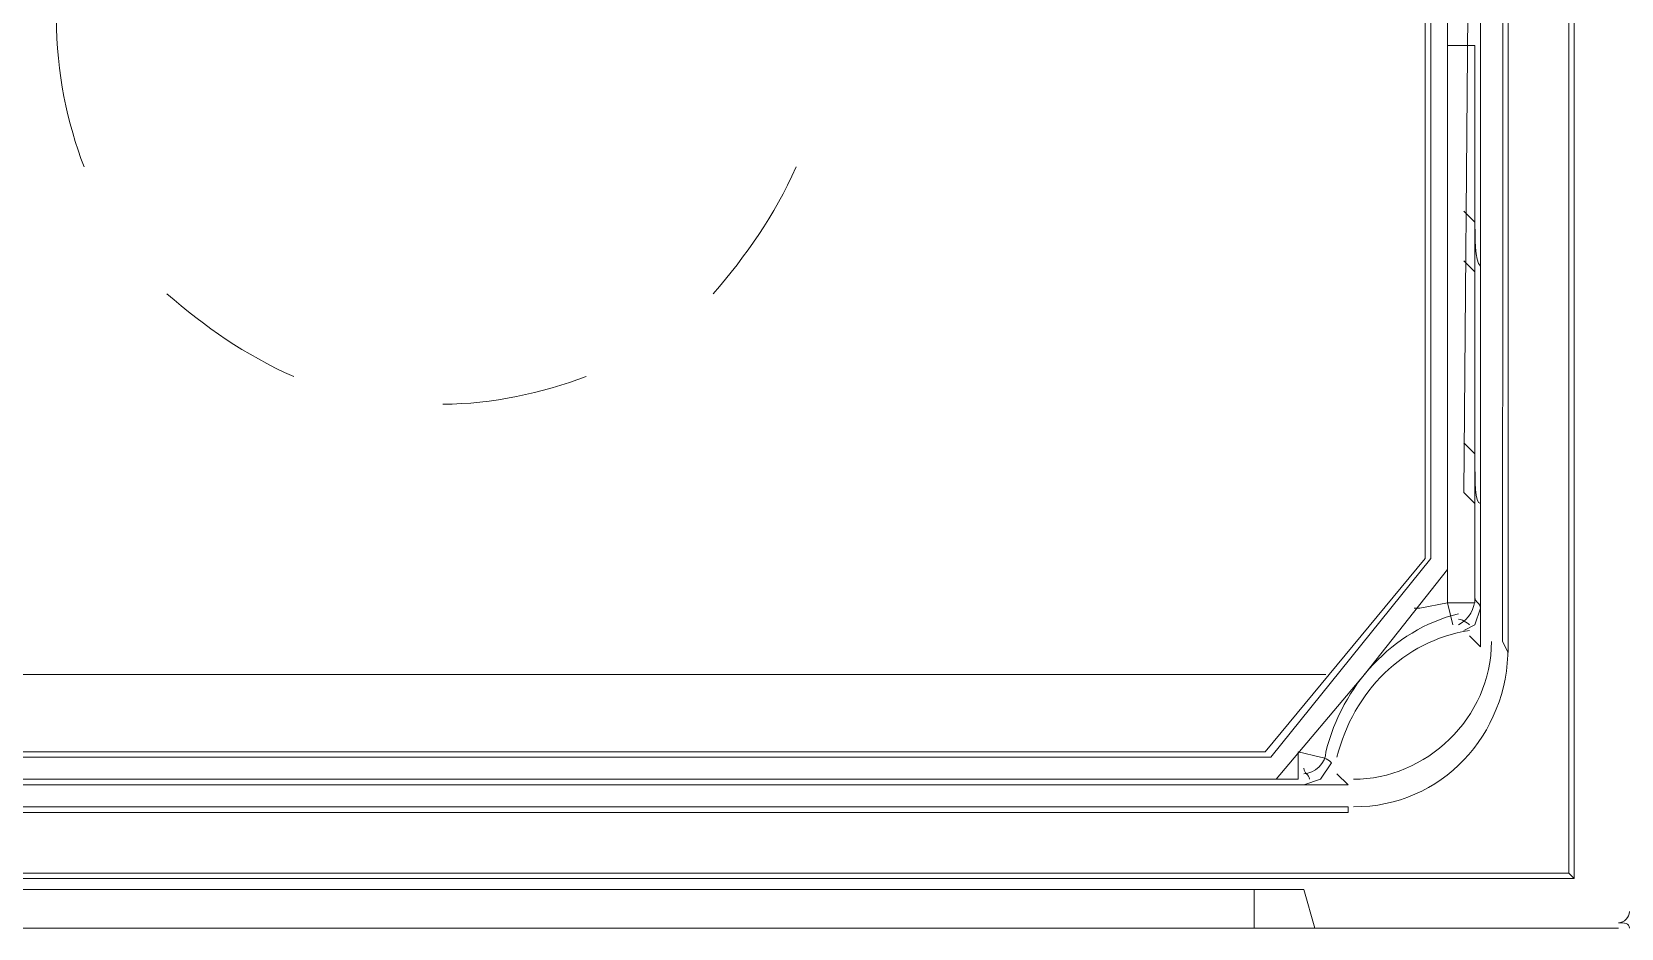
# Model space of a CAD drawing. Header units: metres. Extents: x 2999 to 3164, y 1641 to 1678.
# Drawn here: x 3006.2751 to 3006.722, y 1655.2108 to 1655.463 of the extents above; entities that cross this region are included whole.
import ezdxf

# ---------------------------------------------------------------- set-up
doc = ezdxf.new("R2010")
doc.units = ezdxf.units.M

msp = doc.modelspace()

# ---------------------------------------------------------------- linework, layer by layer
at = {"color": 7, "linetype": 'Continuous', "lineweight": 20, "true_color": 0x000007}
for points in [[(3006.70721, 1657.65206), (3006.70721, 1655.22637), (3006.70721, 1655.22637)], [(3006.70877, 1657.6443), (3006.70877, 1655.22482), (3006.70877, 1655.22482)], [(3006.69014, 1655.28845), (3006.68859, 1655.29155), (3006.69014, 1657.53567), (3006.68859, 1657.53877)], [(3006.69014, 1655.28845), (3006.69014, 1657.53567), (3006.68238, 1657.52946), (3006.68238, 1655.29)], [(3006.67307, 1655.31173), (3006.67307, 1655.74162), (3006.67307, 1655.74162)], [(3006.68083, 1655.33035), (3006.67773, 1655.33345), (3006.68083, 1655.70437)], [(3006.66686, 1655.31483), (3006.66686, 1655.58642), (3006.66686, 1655.58642)], [(3006.66842, 1655.31483), (3006.66842, 1655.58797), (3006.66842, 1655.58797)], [(3006.67307, 1655.45916), (3006.68083, 1655.45916), (3006.68083, 1655.45916)], [(3006.68083, 1655.4095), (3006.68083, 1655.45916), (3006.68083, 1655.45916)], [(3006.68083, 1655.45916), (3006.68083, 1655.30241), (3006.68083, 1655.30241)], [(3006.68083, 1655.4095), (3006.67773, 1655.4126), (3006.67773, 1655.4126)], [(3006.68083, 1655.39553), (3006.67773, 1655.39864), (3006.67773, 1655.39864)], [(3006.68083, 1655.34432), (3006.67773, 1655.34742), (3006.67773, 1655.34742)], [(3006.68083, 1655.33035), (3006.67773, 1655.33345), (3006.67773, 1655.33345)], [(3006.62186, 1655.26051), (3006.66686, 1655.31483), (3006.66686, 1655.31483)], [(3006.62341, 1655.25896), (3006.66842, 1655.31483), (3006.66842, 1655.31483)], [(3006.64979, 1655.28224), (3006.67307, 1655.31173), (3006.67307, 1655.31173)], [(3006.67307, 1655.30241), (3006.67307, 1655.31173), (3006.67307, 1655.31173)], [(3006.66376, 1655.30086), (3006.66531, 1655.30086), (3006.67307, 1655.30241)], [(3006.67462, 1655.29621), (3006.67307, 1655.30241), (3006.68083, 1655.30241)], [(3006.68238, 1655.30086), (3006.68083, 1655.29621), (3006.67773, 1655.29465)], [(3006.68238, 1655.30086), (3006.68238, 1655.29), (3006.68238, 1655.29)], [(3006.68238, 1655.29), (3006.67928, 1655.2931), (3006.67928, 1655.2931)], [(3006.10816, 1655.25275), (3006.62496, 1655.25275), (3006.64979, 1655.28224)], [(3006.11437, 1655.28224), (3006.63893, 1655.28224), (3006.63893, 1655.28224)], [(3006.11437, 1655.26051), (3006.62186, 1655.26051), (3006.62186, 1655.26051)], [(3006.63117, 1655.26051), (3006.63117, 1655.25275), (3006.63117, 1655.25275)], [(3006.63117, 1655.26051), (3006.63738, 1655.25896), (3006.63738, 1655.25896)], [(3006.11282, 1655.25896), (3006.62341, 1655.25896), (3006.62341, 1655.25896)], [(3006.64048, 1655.25741), (3006.63738, 1655.25275), (3006.63272, 1655.2512)], [(3006.64514, 1655.2512), (3005.53239, 1655.2512), (3005.53239, 1655.2512)], [(3006.63117, 1655.25275), (3006.62496, 1655.25275), (3006.62496, 1655.25275)], [(3006.64514, 1655.2512), (3006.63272, 1655.2512), (3006.63272, 1655.2512)], [(3006.64514, 1655.2512), (3006.64203, 1655.2543), (3006.64203, 1655.2543)], [(3005.53084, 1655.24344), (3006.64514, 1655.24344), (3006.64514, 1655.24499)], [(3006.64514, 1655.24499), (3005.53239, 1655.24499), (3005.53239, 1655.24499)], [(3006.14696, 1655.22482), (3006.70877, 1655.22482), (3006.70721, 1655.22637), (3005.46876, 1655.22637)], [(3006.61875, 1655.22171), (3005.55877, 1655.22171), (3005.55877, 1655.22171)], [(3006.61875, 1655.21085), (3006.61875, 1655.22171), (3006.63272, 1655.22171), (3006.63582, 1655.21085)], [(3005.4579, 1655.21085), (3006.72118, 1655.21085), (3006.72118, 1655.21085)], [(3006.72118, 1655.21085), (3006.14696, 1655.21085), (3006.14696, 1655.21085)]]:
    msp.add_lwpolyline(points, dxfattribs=at)
for points in [[(3006.28198, 1655.46692), (3006.28198, 1655.4514), (3006.28508, 1655.43743), (3006.28974, 1655.42502)], [(3006.46666, 1655.38932), (3006.47597, 1655.40019), (3006.48373, 1655.41105), (3006.48994, 1655.42502)], [(3006.68083, 1655.41105), (3006.68083, 1655.40484), (3006.68083, 1655.39864), (3006.68238, 1655.39708)], [(3006.68238, 1655.34432), (3006.68238, 1655.36915), (3006.68238, 1655.39088), (3006.68238, 1655.39708)], [(3006.31302, 1655.38932), (3006.32388, 1655.38001), (3006.33475, 1655.37225), (3006.34871, 1655.36604)], [(3006.39062, 1655.35828), (3006.40458, 1655.35828), (3006.41855, 1655.36139), (3006.43097, 1655.36604)], [(3006.68083, 1655.34277), (3006.68083, 1655.33656), (3006.68083, 1655.33035), (3006.68238, 1655.33035)], [(3006.67617, 1655.29621), (3006.67928, 1655.29776), (3006.68083, 1655.30086), (3006.68083, 1655.30397)], [(3006.68238, 1655.30086), (3006.68238, 1655.30241), (3006.68083, 1655.30241), (3006.68083, 1655.30397)], [(3006.67617, 1655.29931), (3006.65755, 1655.29465), (3006.64358, 1655.27914), (3006.63893, 1655.26051)], [(3006.67928, 1655.29621), (3006.67928, 1655.29621), (3006.67773, 1655.29776), (3006.67617, 1655.29776)], [(3006.67928, 1655.29465), (3006.66066, 1655.29155), (3006.64669, 1655.27758), (3006.64203, 1655.25896)], [(3006.64669, 1655.25275), (3006.66686, 1655.25275), (3006.68549, 1655.26982), (3006.68549, 1655.29155)], [(3006.64669, 1655.25275), (3006.66686, 1655.25275), (3006.68549, 1655.26982), (3006.68549, 1655.29155)], [(3006.64669, 1655.24499), (3006.67152, 1655.24499), (3006.69014, 1655.26517), (3006.69014, 1655.29)], [(3006.64669, 1655.24499), (3006.67152, 1655.24499), (3006.69014, 1655.26517), (3006.69014, 1655.29)], [(3006.63272, 1655.2543), (3006.63582, 1655.2543), (3006.63893, 1655.25741), (3006.63893, 1655.26051)], [(3006.63272, 1655.25586), (3006.63272, 1655.2543), (3006.63427, 1655.2543), (3006.63427, 1655.25275)], [(3006.63738, 1655.25896), (3006.63893, 1655.25896), (3006.64048, 1655.25741), (3006.64048, 1655.25741)], [(3006.72118, 1655.2124), (3006.72273, 1655.2124), (3006.72429, 1655.21395), (3006.72429, 1655.21551)], [(3006.72429, 1655.21085), (3006.72429, 1655.2124), (3006.72273, 1655.2124), (3006.72118, 1655.2124)]]:
    msp.add_open_spline(points, degree=3, dxfattribs=at)

doc.saveas('drawing.dxf')
